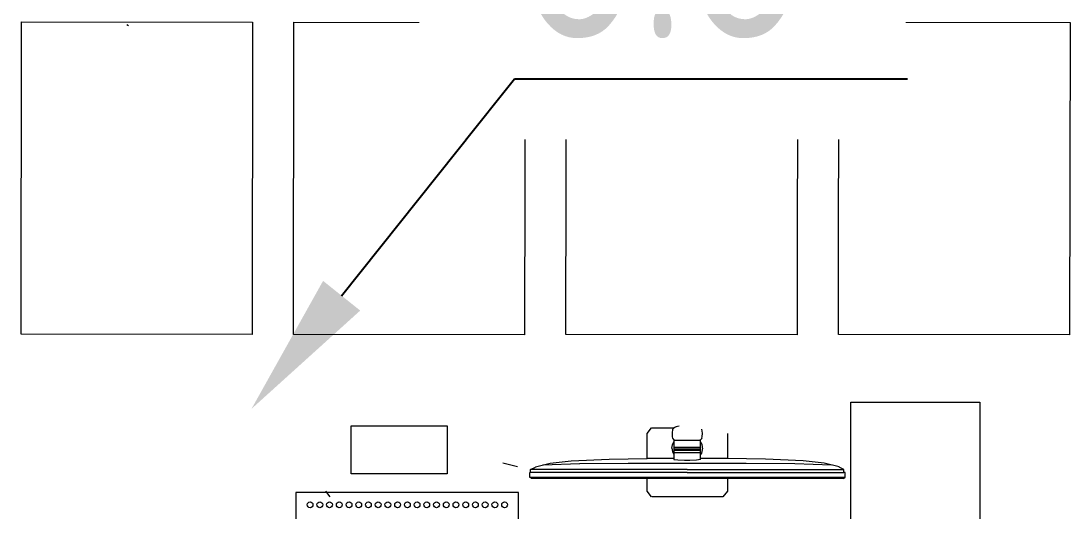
# Model space of a CAD drawing. Header units: millimetres. Extents: x 0 to 627661, y -95767 to 300888.
# Drawn here: x 499020 to 500834, y 282282 to 283131 of the extents above; entities that cross this region are included whole.
import ezdxf
from ezdxf import colors
from ezdxf.entities.mleader import LeaderData, LeaderLine
from ezdxf.math import Vec2, Vec3

# ---------------------------------------------------------------- set-up
doc = ezdxf.new("R2010")
doc.units = ezdxf.units.MM
doc.layers.add('ТХ_обор_акт.зал', color=50, linetype='Continuous')
doc.layers.add('ТХ_ОБЩЕЕ', color=7, linetype='Continuous', lineweight=0, true_color=0x7b7b7b)
doc.styles.get("Standard").update_dxf_attribs({"font": 'GOST.TTF'})

# ---------------------------------------------------------------- blocks, each defined once
blk = doc.blocks.new('table oborud')
at = {"lineweight": 9}
blk.add_lwpolyline([(743774.8, 690012.1), (743857.8, 690012.1), (743857.8, 689846.2), (743774.8, 689846.2)], close=True, dxfattribs=at)
at = {"lineweight": 9, "elevation": 0}
blk.add_lwpolyline([(743413.5, 689148.4), (743898.7, 689148.4), (743898.7, 688924.8), (743413.5, 688924.8)], close=True, dxfattribs=at)
at = {"layer": 'ТХ_ОБЩЕЕ'}
for points in [[(744548.6, 690397.6), (744550.6, 690400.4)], [(743735, 690048.4), (743744.7, 690056.4)], [(743786.5, 689724.4), (743793, 689749.9)], [(743766.8, 689431.1), (743766.8, 689701.4)], [(743776.7, 689704.2), (743768.7, 689704.2), (743768.7, 689431.2)], [(743776.7, 689431.2), (743776.7, 689702), (743781.9, 689702)], [(743781.8, 689431.2), (743781.8, 689702), (743786.3, 689693.7)], [(743786.5, 689693.6), (743793, 689668.1)], [(743791.7, 689617), (743789.7, 689680.8)], [(743792.9, 689668.1), (743796.9, 689631.9)], [(743797, 689631.8), (743800, 689566.3)], [(743792.5, 689533.2), (743791.7, 689617.2)], [(743800, 689566.3), (743801.2, 689500.5)], [(743792.5, 689431.1), (743792.5, 689533.1)], [(743735, 689492.7), (743744.7, 689500.4)], [(743735, 689431.1), (743735, 689492.6)], [(743744.6, 689500.5), (743766.9, 689500.5)], [(743801.2, 689454.3), (743801.2, 689500.5), (743844.2, 689500.5)], [(743844.1, 689500.5), (743853.9, 689492.8)], [(743853.8, 689492.7), (743853.8, 689454.2)], [(743833.9, 689454.7), (743832.9, 689452.5)], [(743836.4, 689456.6), (743833.9, 689454.6)], [(743838.4, 689457.1), (743836.4, 689456.6)], [(743844.9, 689457.3), (743838.4, 689457.1)], [(743851.5, 689456.4), (743844.8, 689457.4)], [(743853.9, 689453.9), (743851.4, 689456.4)], [(743798.7, 689447.1), (743798.2, 689435.8)], [(743799.6, 689454.2), (743798.6, 689447.2)], [(743831.6, 689454.2), (743799.6, 689454.2)], [(743811.4, 689454.2), (743811.4, 689431.2)], [(743815.6, 689454.2), (743815.6, 689431.2)], [(743817.9, 689454.2), (743817.9, 689431.2)], [(743820.4, 689454.2), (743820.4, 689431.2)], [(743833.4, 689453.6), (743831.6, 689454.1)], [(743832.8, 689452.5), (743832.6, 689450.5)], [(743832.6, 689450.6), (743832.6, 689431.1), (743832.6, 689411.6)], [(743855.8, 689450.5), (743854.1, 689454)], [(743856.9, 689445.3), (743855.7, 689450.6)], [(743735, 689369.6), (743735, 689431.1)], [(743766.8, 689160.8), (743766.8, 689431.1)], [(743768.7, 689431.1), (743768.7, 689158.1)], [(743776.7, 689431.1), (743776.7, 689160.4)], [(743781.8, 689431.1), (743781.8, 689160.4)], [(743792.5, 689329.1), (743792.5, 689431.1)], [(743798.2, 689435.9), (743798.2, 689431.1)], [(743798.2, 689426.4), (743798.7, 689415.1)], [(743798.3, 689431.1), (743798.3, 689426.4)], [(743811.4, 689431.1), (743811.4, 689408.1)], [(743815.6, 689431.1), (743815.6, 689408.1)], [(743817.9, 689431.1), (743817.9, 689408.1)], [(743820.4, 689431.1), (743820.4, 689408.1)], [(743798.7, 689415.2), (743799.7, 689407.9)], [(743799.6, 689408), (743831.6, 689408)], [(743801.2, 689361.7), (743801.2, 689408)], [(743831.6, 689408), (743833.4, 689408.5)], [(743832.6, 689411.6), (743832.8, 689409.6)], [(743832.8, 689409.7), (743833.8, 689407.5)], [(743833.9, 689407.5), (743836.4, 689405.5)], [(743836.4, 689405.6), (743838.4, 689405.1)], [(743838.4, 689405.1), (743844.9, 689404.9)], [(743844.9, 689404.9), (743851.6, 689405.9)], [(743744.6, 689361.7), (743734.9, 689369.5)], [(743766.8, 689361.7), (743744.6, 689361.7)], [(743800, 689296), (743801.2, 689361.7)], [(743844.1, 689361.7), (743801.1, 689361.7)], [(743791.7, 689245.2), (743792.4, 689329)], [(743797, 689230.5), (743800, 689296)], [(743789.7, 689181.4), (743791.7, 689245.1)], [(743792.9, 689194.1), (743796.9, 689230.4)], [(743786.5, 689168.6), (743793, 689194.1)], [(743781.8, 689160.3), (743786.3, 689168.5)], [(743766.7, 689160.8), (743768.7, 689158.1), (743776.7, 689158.1)], [(743776.7, 689158.1), (743776.7, 689160.3)], [(743776.7, 689160.3), (743781.9, 689160.3)]]:
    blk.add_lwpolyline(points, dxfattribs=at)
blk.add_lwpolyline([(743742.4, 689722.9), (743742.4, 690107.9), (743277.4, 690107.9), (743277.4, 689722.9)], close=True, dxfattribs=at)
for centre in [(743721.1, 690083.4), (743721.1, 690066.6), (743721.1, 690049.8), (743721.1, 690032.9), (743721.1, 690016.1), (743721.1, 689999.3), (743721.1, 689982.5), (743721.1, 689965.7), (743721.1, 689948.9), (743721.1, 689932), (743721.1, 689915.2), (743721.1, 689898.4), (743721.1, 689881.6), (743721.1, 689864.8), (743721.1, 689847.9), (743721.1, 689831.1), (743721.1, 689814.3), (743721.1, 689797.5), (743721.1, 689780.7), (743721.1, 689763.8), (743721.1, 689747)]:
    blk.add_circle(centre, 5.01, dxfattribs=at)
for centre, start, end in [((743819.2, 689435.6), 90.5779, 121.6489), ((743818.6, 689426.6), 270.5779, 301.6489)]:
    blk.add_arc(centre, 21.9, start, end, dxfattribs=at)
for points in [[(743819, 689457.5), (743822.7, 689457.5), (743826.7, 689456.2), (743830, 689454.2)], [(743818.8, 689404.8), (743814.8, 689404.8), (743811.1, 689406), (743807.8, 689408)]]:
    blk.add_open_spline(points, degree=3, dxfattribs=at)

msp = doc.modelspace()

# ---------------------------------------------------------------- linework, layer by layer
at = {"layer": 'ТХ_обор_акт.зал', "color": 6, "lineweight": 9, "ltscale": 100, "transparency": 33554687}
for points in [[(499420, 283128.6), (499419.3, 282589.1), (499019.6, 282589.8), (499020.3, 283129.3)], [(499891.3, 283127.9), (499890.6, 282588.5), (499490.9, 282589.2), (499491.6, 283128.7)], [(500362.7, 283127.9), (500361.9, 282588.5), (499962.2, 282589.2), (499962.9, 283128.7)], [(500834, 283127.9), (500833.2, 282588.5), (500433.5, 282589.2), (500434.2, 283128.7)]]:
    msp.add_lwpolyline(points, close=True, dxfattribs=at)

# ---------------------------------------------------------------- block references
at = {"lineweight": 9, "rotation": 90}
msp.add_blockref('table oborud', (1189603, -461426.4, 0), dxfattribs=at)

# ---------------------------------------------------------------- next in the draw order: leaders
at = {"lineweight": 9}
ml = msp.add_multileader_mtext('Standard', dxfattribs=at)
ml.set_content('6.6', color=256)
ml.set_leader_properties()
ml.build(insert=Vec2(0, 0))
ml.multileader.update_dxf_attribs({"text_left_attachment_type": 6, "text_right_attachment_type": 6, "arrow_head_size": 250})
ctx = ml.context
ctx.base_point, ctx.char_height, ctx.arrow_head_size, ctx.plane_origin = Vec3(499881.3, 283031, 0), 350, 250, Vec3(499494.1, 283667.4, 0)
ctx.left_attachment, ctx.right_attachment = 6, 6
notes = []
notes.append((ctx, [(0, (1, 1, 0), (499873.3, 283031, 0), (1, 0), 8, [(0, [(499418.3, 282460.5, 0)], 0, [])])]))
ctx.mtext.insert, ctx.mtext.flow_direction = Vec3(499883.3, 283451, 0), 5
ctx.mtext.has_bg_fill, ctx.mtext.bg_color, ctx.mtext.bg_scale_factor, ctx.mtext.bg_transparency, ctx.mtext.use_window_bg_color = 1, -1027028792, 1.5, 0, 1
for ctx, leaders in notes:
    for number, flags, end, landing, length, lines in leaders:
        leader = LeaderData()
        leader.index, (leader.has_last_leader_line, leader.has_dogleg_vector, leader.attachment_direction) = number, flags
        leader.last_leader_point, leader.dogleg_vector, leader.dogleg_length = Vec3(end), Vec3(landing), length
        for number, points, colour, breaks in lines:
            line = LeaderLine()
            line.index, line.vertices, line.color, line.breaks = number, Vec3.list(points), colors.encode_raw_color(colour), breaks
            leader.lines.append(line)
        ctx.leaders.append(leader)

doc.saveas('drawing.dxf')
